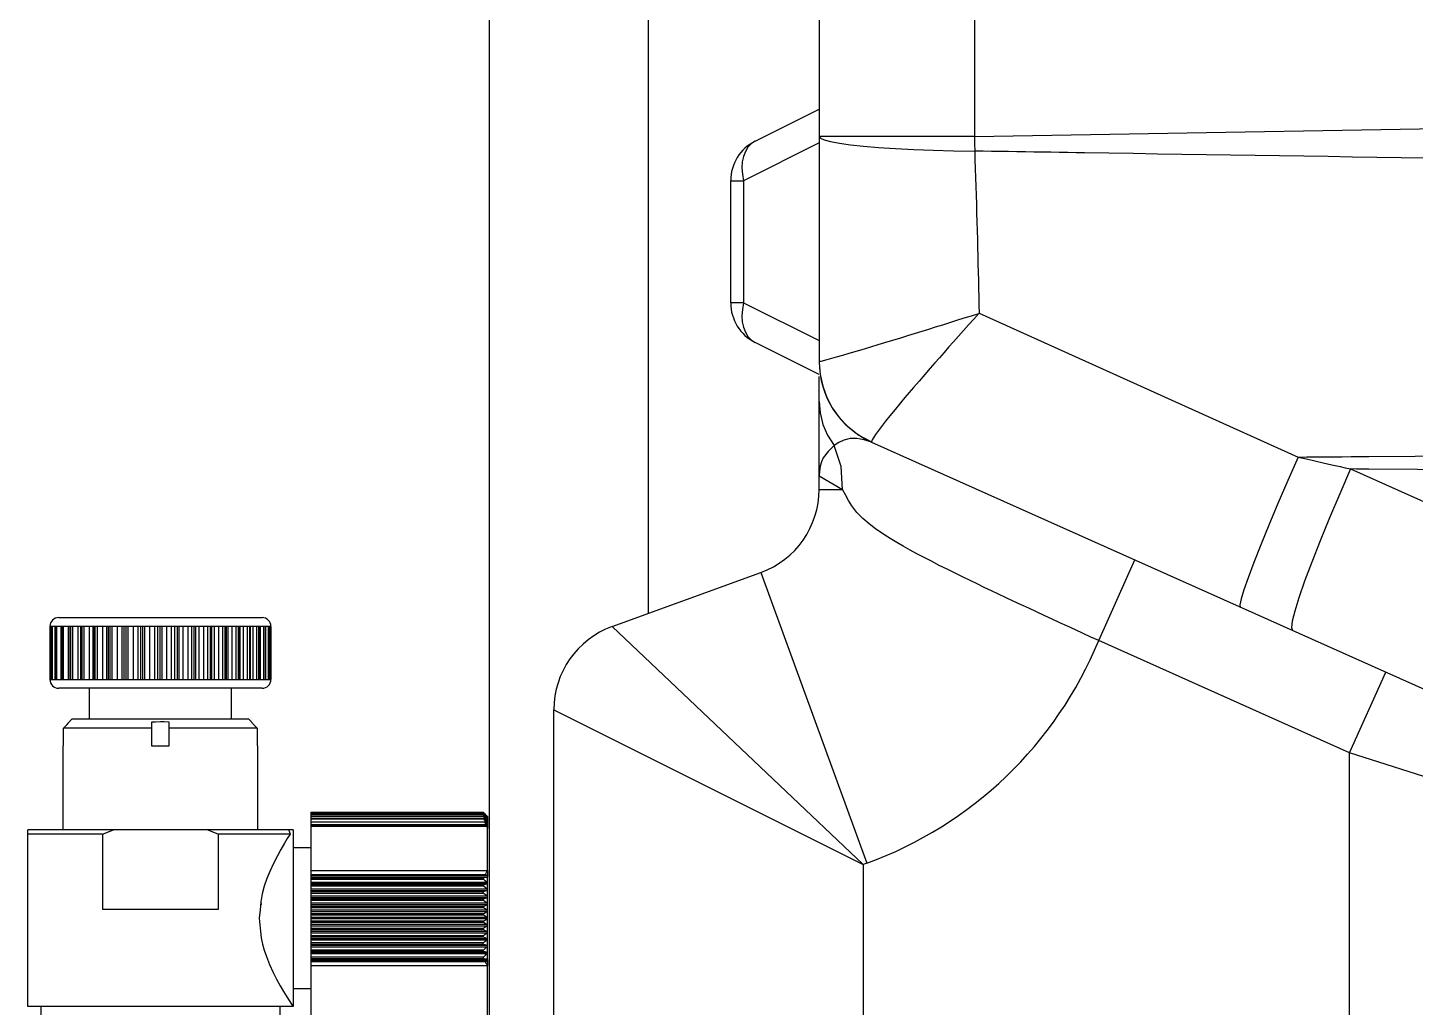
# Model space of a CAD drawing. Units: millimetres at full size. Extents: x -2744 to 2564, y -1956 to 1957.
# Drawn here: x 1939.1 to 2096, y -1516.8 to -1406 of the extents above; entities that cross this region are included whole.
import ezdxf

# ---------------------------------------------------------------- set-up
doc = ezdxf.new("R2010")
doc.units = ezdxf.units.MM
doc.header["$LTSCALE"] = 7
doc.layers.add('0-1_LY_1', color=7, linetype='Continuous')

msp = doc.modelspace()

# ---------------------------------------------------------------- linework, layer by layer
at = {"layer": '0-1_LY_1'}
for p, q in [((1991.277, -1078.232), (1991.277, -1520.232)), ((2009.277, -1472.257), (2009.277, -1129.232)), ((2021.341, -1418.85), (2028.577, -1415.232)), ((2028.577, -1418.305), (2028.577, -1443.751)), ((2018.577, -1423.322), (2020.041, -1423.322)), ((2018.577, -1437.142), (2018.577, -1423.322)), ((2020.041, -1437.142), (2018.577, -1437.142)), ((2028.577, -1445.232), (2021.341, -1441.614)), ((2028.577, -1458.23), (2028.577, -1445.47)), ((2088.677, -1455.925), (2124.228, -1471.829)), ((2028.577, -1458.23), (2031.213, -1458.23)), ((2060.199, -1475.334), (2064.283, -1466.206)), ((2005.157, -1473.756), (2021.997, -1467.627)), ((2021.997, -1467.627), (2033.968, -1500.516)), ((1942.577, -1472.732), (1965.577, -1472.732)), ((1966.577, -1473.732), (1941.577, -1473.732)), ((1941.581, -1473.732), (1941.581, -1479.732)), ((1941.667, -1473.732), (1941.667, -1479.732)), ((1941.725, -1479.732), (1941.725, -1473.732)), ((1941.725, -1473.732), (1941.725, -1479.732)), ((1941.845, -1473.732), (1941.845, -1479.732)), ((1942.164, -1479.732), (1942.164, -1473.732)), ((1942.173, -1473.732), (1942.173, -1479.732)), ((1942.324, -1473.732), (1942.324, -1479.732)), ((1942.823, -1473.732), (1942.823, -1479.732)), ((1942.885, -1479.732), (1942.885, -1473.732)), ((1942.914, -1473.732), (1942.914, -1479.732)), ((1943.092, -1473.732), (1943.092, -1479.732)), ((1943.645, -1473.732), (1943.645, -1479.732)), ((1943.869, -1479.732), (1943.869, -1473.732)), ((1943.929, -1473.732), (1943.929, -1479.732)), ((1944.131, -1473.732), (1944.131, -1479.732)), ((1944.724, -1473.732), (1944.724, -1479.732)), ((1945.058, -1473.732), (1945.058, -1479.732)), ((1945.093, -1473.732), (1945.093, -1479.732)), ((1945.195, -1473.732), (1945.195, -1479.732)), ((1945.415, -1473.732), (1945.415, -1479.732)), ((1946.033, -1473.732), (1946.033, -1479.732)), ((1946.43, -1473.732), (1946.43, -1479.732)), ((1946.537, -1473.732), (1946.537, -1479.732)), ((1946.68, -1473.732), (1946.68, -1479.732)), ((1946.912, -1473.732), (1946.912, -1479.732)), ((1947.54, -1473.732), (1947.54, -1479.732)), ((1947.991, -1473.732), (1947.991, -1479.732)), ((1948.167, -1473.732), (1948.167, -1479.732)), ((1948.346, -1473.732), (1948.346, -1479.732)), ((1948.586, -1473.732), (1948.586, -1479.732)), ((1949.208, -1473.732), (1949.208, -1479.732)), ((1949.702, -1473.732), (1949.702, -1479.732)), ((1949.942, -1473.732), (1949.942, -1479.732)), ((1950.154, -1473.732), (1950.154, -1479.732)), ((1950.395, -1473.732), (1950.395, -1479.732)), ((1950.996, -1473.732), (1950.996, -1479.732)), ((1951.521, -1473.732), (1951.521, -1479.732)), ((1951.819, -1473.732), (1951.819, -1479.732)), ((1952.058, -1473.732), (1952.058, -1479.732)), ((1952.294, -1473.732), (1952.294, -1479.732)), ((1952.859, -1473.732), (1952.859, -1479.732)), ((1953.402, -1473.732), (1953.402, -1479.732)), ((1953.751, -1473.732), (1953.751, -1479.732)), ((1954.012, -1473.732), (1954.012, -1479.732)), ((1954.237, -1473.732), (1954.237, -1479.732)), ((1954.753, -1473.732), (1954.753, -1479.732)), ((1955.3, -1473.732), (1955.3, -1479.732)), ((1955.692, -1473.732), (1955.692, -1479.732)), ((1955.968, -1473.732), (1955.968, -1479.732)), ((1956.177, -1473.732), (1956.177, -1479.732)), ((1956.63, -1473.732), (1956.63, -1479.732)), ((1957.168, -1473.732), (1957.168, -1479.732)), ((1957.593, -1473.732), (1957.593, -1479.732)), ((1957.877, -1473.732), (1957.877, -1479.732)), ((1958.065, -1473.732), (1958.065, -1479.732)), ((1958.444, -1473.732), (1958.444, -1479.732)), ((1958.96, -1473.732), (1958.96, -1479.732)), ((1959.407, -1473.732), (1959.407, -1479.732)), ((1959.692, -1473.732), (1959.692, -1479.732)), ((1959.854, -1473.732), (1959.854, -1479.732)), ((1960.151, -1473.732), (1960.151, -1479.732)), ((1960.632, -1473.732), (1960.632, -1479.732)), ((1961.09, -1473.732), (1961.09, -1479.732)), ((1961.369, -1473.732), (1961.369, -1479.732)), ((1961.501, -1473.732), (1961.501, -1479.732)), ((1961.708, -1473.732), (1961.708, -1479.732)), ((1962.142, -1473.732), (1962.142, -1479.732)), ((1962.6, -1473.732), (1962.6, -1479.732)), ((1962.867, -1473.732), (1962.867, -1479.732)), ((1962.966, -1473.732), (1962.966, -1479.732)), ((1963.077, -1473.732), (1963.077, -1479.732)), ((1963.453, -1473.732), (1963.453, -1479.732)), ((1963.901, -1473.732), (1963.901, -1479.732)), ((1964.148, -1473.732), (1964.148, -1479.732)), ((1964.211, -1473.732), (1964.211, -1479.732)), ((1964.225, -1473.732), (1964.225, -1479.732)), ((1964.534, -1473.732), (1964.534, -1479.732)), ((1964.959, -1473.732), (1964.959, -1479.732)), ((1965.181, -1473.732), (1965.181, -1479.732)), ((1965.212, -1473.732), (1965.212, -1479.732)), ((1965.357, -1473.732), (1965.357, -1479.732)), ((1965.75, -1473.732), (1965.75, -1479.732)), ((1965.941, -1473.732), (1965.941, -1479.732)), ((1965.95, -1473.732), (1965.95, -1479.732)), ((1966.253, -1473.732), (1966.253, -1479.732)), ((1966.409, -1473.732), (1966.409, -1479.732)), ((1966.409, -1473.732), (1966.409, -1479.732)), ((1966.456, -1473.732), (1966.456, -1479.732)), ((1966.573, -1473.732), (1966.573, -1479.732)), ((2005.157, -1473.756), (2033.577, -1500.658)), ((2088.577, -1488.029), (2060.199, -1475.334)), ((1941.577, -1479.732), (1966.577, -1479.732)), ((2088.577, -1488.029), (2092.66, -1478.901)), ((1965.577, -1480.732), (1942.577, -1480.732)), ((1946.077, -1484.232), (1946.077, -1480.732)), ((1962.077, -1480.732), (1962.077, -1484.232)), ((1943.774, -1484.535), (1944.077, -1484.232)), ((1964.077, -1484.232), (1944.077, -1484.232)), ((1964.077, -1484.232), (1964.38, -1484.535)), ((1998.577, -1520.232), (1998.577, -1483.153)), ((1998.577, -1483.153), (2033.577, -1500.658)), ((1943.122, -1487.232), (1943.122, -1485.232)), ((1953.077, -1485.232), (1943.122, -1485.232)), ((1953.077, -1485.232), (1953.077, -1487.232)), ((1955.077, -1487.232), (1955.077, -1485.232)), ((1965.031, -1485.232), (1955.077, -1485.232)), ((1943.077, -1496.732), (1943.077, -1487.232)), ((1943.077, -1487.232), (1943.122, -1487.232)), ((1953.077, -1487.232), (1955.077, -1487.232)), ((1965.077, -1487.232), (1965.077, -1496.732)), ((2088.577, -1520.232), (2088.577, -1488.029)), ((2123.577, -1499.213), (2088.577, -1488.029)), ((1971.077, -1494.732), (1990.577, -1494.732)), ((1971.077, -1494.732), (1971.077, -1518.732)), ((1971.077, -1494.761), (1990.577, -1494.761)), ((1990.627, -1494.818), (1971.077, -1494.818)), ((1971.077, -1494.848), (1990.578, -1494.848)), ((1990.627, -1494.911), (1971.077, -1494.911)), ((1971.077, -1494.992), (1990.579, -1494.992)), ((1990.627, -1495.062), (1971.077, -1495.062)), ((1971.077, -1495.193), (1990.581, -1495.193)), ((1990.627, -1495.269), (1971.077, -1495.269)), ((1971.077, -1495.45), (1990.583, -1495.45)), ((1990.592, -1494.747), (1990.577, -1494.732)), ((1990.581, -1495.193), (1990.596, -1495.199)), ((1990.583, -1495.45), (1990.596, -1495.454)), ((1990.627, -1494.783), (1990.592, -1494.747)), ((1990.596, -1495.199), (1990.627, -1495.222)), ((1990.596, -1495.454), (1990.627, -1495.474)), ((1991.029, -1495.345), (1990.995, -1495.345)), ((1991.045, -1495.363), (1991.029, -1495.345)), ((1969.077, -1496.732), (1939.077, -1496.732)), ((1939.077, -1516.732), (1939.077, -1496.732)), ((1947.527, -1497.232), (1948.777, -1496.732)), ((1960.627, -1497.232), (1959.377, -1496.732)), ((1969.077, -1496.732), (1969.077, -1516.732)), ((1990.627, -1495.533), (1971.077, -1495.533)), ((1990.736, -1495.855), (1971.077, -1495.855)), ((1971.077, -1496.144), (1990.881, -1496.144)), ((1990.982, -1496.361), (1971.077, -1496.361)), ((1991.029, -1495.723), (1990.959, -1495.723)), ((1991.029, -1495.507), (1990.978, -1495.507)), ((1991.051, -1495.533), (1991.029, -1495.507)), ((1991.056, -1495.756), (1991.029, -1495.723)), ((1991.077, -1495.574), (1991.051, -1495.533)), ((1991.07, -1495.777), (1991.056, -1495.756)), ((1991.067, -1496.406), (1991.077, -1496.396)), ((1991.069, -1496.077), (1991.077, -1496.069)), ((1991.077, -1495.795), (1991.07, -1495.777)), ((1991.077, -1501.326), (1991.077, -1496.582)), ((1947.527, -1497.232), (1939.077, -1497.232)), ((1947.527, -1497.232), (1947.527, -1505.732)), ((1960.627, -1497.232), (1960.627, -1505.732)), ((1969.077, -1498.732), (1971.077, -1498.732)), ((1971.077, -1501.326), (1991.077, -1501.326)), ((1991.055, -1501.378), (1971.077, -1501.378)), ((2033.968, -1500.516), (2033.577, -1500.658)), ((2033.577, -1500.658), (2033.577, -1520.232)), ((1971.077, -1501.799), (1990.864, -1501.799)), ((1991.029, -1501.957), (1971.077, -1501.957)), ((1991.029, -1502.113), (1971.077, -1502.113)), ((1990.675, -1502.168), (1971.077, -1502.168)), ((1971.077, -1502.304), (1990.6, -1502.304)), ((1990.627, -1502.336), (1971.077, -1502.336)), ((1991.029, -1502.703), (1971.077, -1502.703)), ((1991.029, -1502.863), (1971.077, -1502.863)), ((1990.627, -1502.957), (1971.077, -1502.957)), ((1990.627, -1503.122), (1971.077, -1503.122)), ((1991.077, -1511.41), (1991.077, -1502.055)), ((1991.029, -1503.467), (1971.077, -1503.467)), ((1991.029, -1503.631), (1971.077, -1503.631)), ((1990.627, -1503.757), (1971.077, -1503.757)), ((1990.627, -1503.926), (1971.077, -1503.926)), ((1991.029, -1504.248), (1971.077, -1504.248)), ((1991.029, -1504.414), (1971.077, -1504.414)), ((1990.627, -1504.571), (1971.077, -1504.571)), ((1990.627, -1504.743), (1971.077, -1504.743)), ((1960.627, -1505.732), (1947.527, -1505.732)), ((1991.029, -1505.041), (1971.077, -1505.041)), ((1991.029, -1505.209), (1971.077, -1505.209)), ((1990.627, -1505.397), (1971.077, -1505.397)), ((1990.627, -1505.569), (1971.077, -1505.569)), ((1991.029, -1505.842), (1971.077, -1505.842)), ((1991.029, -1506.011), (1971.077, -1506.011)), ((1990.627, -1506.228), (1971.077, -1506.228)), ((1990.627, -1506.402), (1971.077, -1506.402)), ((1991.029, -1506.647), (1971.077, -1506.647)), ((1991.029, -1506.817), (1971.077, -1506.817)), ((1990.627, -1507.062), (1971.077, -1507.062)), ((1990.627, -1507.236), (1971.077, -1507.236)), ((1991.029, -1507.453), (1971.077, -1507.453)), ((1991.029, -1507.622), (1971.077, -1507.622)), ((1990.627, -1507.895), (1971.077, -1507.895)), ((1990.627, -1508.068), (1971.077, -1508.068)), ((1991.029, -1508.255), (1971.077, -1508.255)), ((1991.029, -1508.423), (1971.077, -1508.423)), ((1990.627, -1508.721), (1971.077, -1508.721)), ((1990.627, -1508.893), (1971.077, -1508.893)), ((1991.029, -1509.05), (1971.077, -1509.05)), ((1991.029, -1509.216), (1971.077, -1509.216)), ((1990.627, -1509.539), (1971.077, -1509.539)), ((1990.627, -1509.707), (1971.077, -1509.707)), ((1991.029, -1509.833), (1971.077, -1509.833)), ((1991.029, -1509.997), (1971.077, -1509.997)), ((1990.627, -1510.342), (1971.077, -1510.342)), ((1990.627, -1510.507), (1971.077, -1510.507)), ((1991.029, -1510.602), (1971.077, -1510.602)), ((1991.029, -1510.762), (1971.077, -1510.762)), ((1990.627, -1511.128), (1971.077, -1511.128)), ((1990.6, -1511.16), (1971.077, -1511.16)), ((1971.077, -1511.296), (1990.675, -1511.296)), ((1991.029, -1511.351), (1971.077, -1511.351)), ((1991.029, -1511.507), (1971.077, -1511.507)), ((1991.077, -1512.138), (1971.077, -1512.138)), ((1991.077, -1518.232), (1991.077, -1512.138)), ((1971.077, -1514.732), (1969.077, -1514.732)), ((1969.077, -1516.732), (1939.077, -1516.732)), ((1940.577, -1517.732), (1940.577, -1516.732)), ((1967.577, -1516.732), (1967.577, -1517.732))]:
    msp.add_line(p, q, dxfattribs=at)
for points in [[(2028.577, -1388.322), (2028.577, -1443.75), (2028.808, -1443.725), (2029.486, -1443.554), (2030.019, -1443.403), (2030.551, -1443.257), (2031.268, -1443.052), (2031.984, -1442.84), (2032.909, -1442.565), (2033.834, -1442.289), (2034.554, -1442.072), (2035.275, -1441.854), (2035.995, -1441.635), (2036.911, -1441.355), (2037.828, -1441.074), (2038.744, -1440.793), (2039.495, -1440.561), (2040.245, -1440.329), (2040.996, -1440.096), (2041.746, -1439.863), (2042.552, -1439.612), (2043.357, -1439.36), (2044.162, -1439.108), (2044.99, -1438.848), (2045.818, -1438.588), (2046.645, -1438.327), (2046.673, -1438.318)], [(2046.139, -1388.322), (2046.139, -1418.305), (2116.141, -1417.115)], [(2046.139, -1418.305), (2028.577, -1418.305), (2028.723, -1418.507), (2029.158, -1418.706), (2029.876, -1418.899), (2030.867, -1419.083), (2032.116, -1419.257), (2033.606, -1419.416), (2035.313, -1419.559), (2037.214, -1419.684), (2039.28, -1419.789), (2041.482, -1419.872), (2043.788, -1419.932), (2046.163, -1419.968), (2046.176, -1419.968)], [(2046.139, -1418.305), (2046.156, -1419.137), (2046.176, -1419.968)], [(2021.341, -1418.85), (2020.904, -1419.136), (2020.533, -1419.524), (2020.236, -1420.005), (2020.02, -1420.566), (2019.89, -1421.194), (2019.85, -1421.874), (2019.901, -1422.589), (2020.041, -1423.322)], [(2028.577, -1419.054), (2020.041, -1423.322), (2020.041, -1437.142), (2028.577, -1441.41)], [(2046.176, -1419.968), (2046.207, -1420.967), (2046.237, -1421.965), (2046.268, -1422.964), (2046.299, -1423.962), (2046.33, -1424.961), (2046.36, -1425.959), (2046.39, -1426.958), (2046.419, -1427.956), (2046.447, -1428.955), (2046.474, -1429.953), (2046.498, -1430.883), (2046.521, -1431.812), (2046.544, -1432.741), (2046.566, -1433.671), (2046.587, -1434.6), (2046.608, -1435.53), (2046.629, -1436.459), (2046.651, -1437.388), (2046.673, -1438.318), (2082.752, -1454.578)], [(2050.002, -1420.031), (2049.046, -1420.015), (2048.089, -1420), (2047.133, -1419.984), (2046.176, -1419.968)], [(2097.144, -1420.764), (2094.392, -1420.724), (2091.639, -1420.683), (2088.886, -1420.642), (2086.134, -1420.601), (2083.381, -1420.559), (2080.629, -1420.517), (2077.877, -1420.475), (2075.124, -1420.432), (2072.372, -1420.389), (2069.619, -1420.346), (2066.867, -1420.303), (2064.114, -1420.259), (2061.362, -1420.215), (2058.609, -1420.171), (2057.653, -1420.155), (2056.697, -1420.14), (2055.74, -1420.124), (2054.784, -1420.109), (2053.827, -1420.093), (2052.871, -1420.078), (2051.915, -1420.062), (2050.958, -1420.046), (2050.002, -1420.031)], [(2020.041, -1437.142), (2019.901, -1437.875), (2019.85, -1438.59), (2019.89, -1439.27), (2020.02, -1439.898), (2020.236, -1440.459), (2020.533, -1440.94), (2020.904, -1441.328), (2021.341, -1441.614)], [(2046.673, -1438.318), (2046.653, -1438.339), (2046.072, -1438.983), (2045.492, -1439.628), (2044.913, -1440.274), (2044.35, -1440.903), (2043.789, -1441.534), (2043.228, -1442.165), (2042.707, -1442.754), (2042.187, -1443.344), (2041.668, -1443.935), (2041.15, -1444.527), (2040.519, -1445.251), (2039.89, -1445.978), (2039.264, -1446.706), (2038.773, -1447.28), (2038.284, -1447.857), (2037.798, -1448.435), (2037.178, -1449.181), (2036.561, -1449.931), (2036.085, -1450.517), (2035.624, -1451.11), (2035.292, -1451.559), (2034.952, -1452.009), (2034.56, -1452.614), (2034.486, -1452.874), (2034.493, -1452.879), (2117.66, -1490.085)], [(2028.577, -1443.75), (2028.577, -1443.835), (2028.578, -1443.919), (2028.691, -1445.255), (2028.981, -1446.565), (2029.444, -1447.823), (2030.071, -1449.008), (2030.851, -1450.099), (2031.77, -1451.075), (2033.054, -1452.086), (2034.486, -1452.874)], [(2028.577, -1448.278), (2028.686, -1449.593), (2029.01, -1450.879), (2029.542, -1452.108), (2030.272, -1453.254)], [(2034.493, -1452.879), (2033.683, -1452.647), (2032.861, -1452.469), (2032.1, -1452.468), (2031.366, -1452.652), (2030.811, -1452.936), (2030.272, -1453.254)], [(2030.272, -1453.254), (2029.619, -1453.936), (2029.043, -1454.668), (2028.836, -1455.125), (2028.698, -1455.613), (2028.608, -1456.155), (2028.577, -1456.702), (2028.577, -1456.713), (2031.213, -1458.23)], [(2031.213, -1458.23), (2031.059, -1455.652), (2030.272, -1453.254)], [(2082.752, -1454.578), (2081.583, -1457.247), (2080.475, -1459.829), (2079.452, -1462.269), (2078.535, -1464.512), (2077.746, -1466.51), (2077.101, -1468.219), (2076.614, -1469.602), (2076.296, -1470.629), (2076.154, -1471.278), (2076.192, -1471.533)], [(2082.752, -1454.578), (2083.751, -1454.57), (2084.749, -1454.562), (2085.747, -1454.555), (2086.745, -1454.547), (2087.744, -1454.539), (2088.742, -1454.531), (2089.74, -1454.523), (2090.739, -1454.515), (2095.981, -1454.474), (2101.223, -1454.432), (2106.466, -1454.391), (2111.708, -1454.35), (2116.951, -1454.308), (2122.193, -1454.266), (2127.436, -1454.225), (2132.678, -1454.183), (2137.92, -1454.142), (2143.163, -1454.1), (2148.405, -1454.058), (2153.648, -1454.017), (2158.89, -1453.975), (2164.133, -1453.934), (2169.375, -1453.892)], [(2082.752, -1454.578), (2083.702, -1454.794), (2084.652, -1455.01), (2085.602, -1455.226), (2086.552, -1455.442), (2087.502, -1455.658), (2088.09, -1455.791), (2088.677, -1455.925)], [(2088.677, -1455.925), (2087.452, -1458.723), (2086.294, -1461.456), (2085.23, -1464.058), (2084.285, -1466.467), (2083.481, -1468.628), (2082.838, -1470.489), (2082.371, -1472.006), (2082.09, -1473.144), (2082.002, -1473.874), (2082.11, -1474.181)], [(2176.663, -1456.606), (2175.91, -1456.6), (2175.157, -1456.594), (2174.404, -1456.588), (2173.65, -1456.582), (2168.122, -1456.54), (2162.595, -1456.497), (2157.067, -1456.454), (2151.539, -1456.411), (2146.011, -1456.368), (2140.483, -1456.326), (2134.955, -1456.283), (2129.427, -1456.24), (2123.899, -1456.197), (2118.371, -1456.154), (2112.843, -1456.112), (2107.315, -1456.069), (2101.787, -1456.026), (2096.26, -1455.983), (2090.732, -1455.941), (2090.047, -1455.935), (2089.362, -1455.93), (2088.677, -1455.925)], [(2060.199, -1475.334), (2059.321, -1474.93), (2058.442, -1474.526), (2057.563, -1474.122), (2056.684, -1473.718), (2055.805, -1473.314), (2054.927, -1472.908), (2054.049, -1472.502), (2053.171, -1472.095), (2052.294, -1471.687), (2051.418, -1471.277), (2050.542, -1470.867), (2049.666, -1470.455), (2048.863, -1470.076), (2048.061, -1469.695), (2047.259, -1469.313), (2046.458, -1468.93), (2045.658, -1468.544), (2044.859, -1468.156), (2043.961, -1467.717), (2043.064, -1467.273), (2042.171, -1466.825), (2041.28, -1466.371), (2040.392, -1465.911), (2039.624, -1465.506), (2038.86, -1465.092), (2038.102, -1464.669), (2037.35, -1464.235), (2036.607, -1463.786), (2035.77, -1463.253), (2034.955, -1462.688), (2034.225, -1462.125), (2033.529, -1461.518), (2032.856, -1460.832), (2032.264, -1460.079), (2031.892, -1459.477), (2031.553, -1458.854), (2031.213, -1458.23)], [(1943.122, -1485.232), (1943.494, -1484.862), (1943.777, -1484.58)], [(1955.077, -1484.58), (1954.516, -1484.541), (1954.077, -1484.532), (1953.518, -1484.547), (1953.077, -1484.58), (1953.077, -1484.94), (1953.077, -1485.232)], [(1955.077, -1485.232), (1955.077, -1484.862), (1955.077, -1484.58)], [(1964.377, -1484.58), (1964.738, -1484.94), (1965.031, -1485.232)], [(1965.031, -1485.232), (1965.031, -1487.232), (1965.077, -1487.232)], [(1990.577, -1494.732), (1991.077, -1495.232), (1991.077, -1496.582)], [(1991.029, -1495.239), (1990.806, -1495.004), (1990.627, -1494.818), (1990.589, -1494.777), (1990.577, -1494.761), (1990.596, -1494.776), (1990.627, -1494.806)], [(1990.627, -1494.911), (1990.589, -1494.868), (1990.577, -1494.849), (1990.596, -1494.86), (1990.627, -1494.887), (1990.828, -1495.071), (1991.029, -1495.257)], [(1991.029, -1495.507), (1990.806, -1495.259), (1990.627, -1495.062), (1990.589, -1495.016), (1990.577, -1494.994), (1990.596, -1495.001), (1990.627, -1495.026), (1990.854, -1495.222), (1991.029, -1495.375)], [(1990.627, -1495.269), (1990.589, -1495.222), (1990.577, -1495.197), (1990.581, -1495.193)], [(1991.029, -1495.993), (1990.806, -1495.737), (1990.627, -1495.533), (1990.589, -1495.484), (1990.577, -1495.456), (1990.583, -1495.45)], [(1990.627, -1494.783), (1990.707, -1494.863), (1990.786, -1494.943), (1990.908, -1495.066), (1991.029, -1495.189)], [(1990.627, -1494.806), (1990.697, -1494.873), (1990.767, -1494.941)], [(1990.627, -1494.911), (1990.828, -1495.128), (1991.029, -1495.345)], [(1990.627, -1495.222), (1990.854, -1495.405), (1991.029, -1495.548)], [(1990.627, -1495.269), (1990.828, -1495.496), (1991.029, -1495.723)], [(1990.627, -1495.474), (1990.854, -1495.644), (1991.029, -1495.776)], [(1990.767, -1494.941), (1990.898, -1495.067), (1991.029, -1495.195)], [(1991.077, -1495.295), (1991.059, -1495.271), (1991.029, -1495.239), (1991.01, -1495.239)], [(1991.077, -1495.239), (1991.059, -1495.219), (1991.029, -1495.189), (1991.023, -1495.189)], [(1991.029, -1495.195), (1991.065, -1495.229), (1991.077, -1495.239)], [(1991.029, -1495.257), (1991.065, -1495.288), (1991.077, -1495.295)], [(1991.029, -1495.375), (1991.065, -1495.403), (1991.077, -1495.407)], [(1991.077, -1495.407), (1991.059, -1495.379), (1991.045, -1495.363)], [(1968.577, -1496.732), (1968.626, -1496.887), (1968.748, -1497.232), (1960.627, -1497.232)], [(1991.077, -1496.396), (1991.059, -1496.354), (1991.029, -1496.316), (1971.077, -1496.316)], [(1990.736, -1495.855), (1990.81, -1495.999), (1990.881, -1496.144)], [(1990.736, -1495.855), (1990.883, -1495.956), (1991.029, -1496.057), (1991.069, -1496.077)], [(1991.029, -1496.316), (1990.947, -1496.22), (1990.881, -1496.144)], [(1991.077, -1496.069), (1991.059, -1496.031), (1991.029, -1495.993), (1990.937, -1495.993)], [(1990.982, -1496.361), (1991.008, -1496.378), (1991.029, -1496.391), (1991.067, -1496.406)], [(1990.982, -1496.361), (1991.03, -1496.471), (1991.077, -1496.582)], [(1991.029, -1495.548), (1991.065, -1495.574), (1991.077, -1495.574)], [(1991.029, -1495.776), (1991.065, -1495.798), (1991.077, -1495.795)], [(1968.748, -1497.232), (1968.429, -1497.738), (1968.114, -1498.245), (1967.698, -1498.948), (1967.305, -1499.662), (1966.86, -1500.54), (1966.448, -1501.435), (1966.108, -1502.262), (1965.816, -1503.105), (1965.594, -1503.966), (1965.449, -1504.882), (1965.353, -1505.807), (1965.257, -1506.732), (1965.32, -1507.481), (1965.383, -1508.23), (1965.48, -1508.974), (1965.629, -1509.675), (1965.828, -1510.367), (1966.062, -1511.048), (1966.425, -1511.969), (1966.83, -1512.87), (1967.218, -1513.641), (1967.633, -1514.398), (1967.997, -1515.024), (1968.373, -1515.642), (1968.888, -1516.448), (1969.077, -1516.732)], [(1990.864, -1501.799), (1990.975, -1501.562), (1991.055, -1501.378)], [(1991.055, -1501.378), (1991.072, -1501.357), (1991.077, -1501.326)], [(1991.077, -1501.326), (1991.077, -1501.733), (1991.077, -1502.055)], [(1991.077, -1503.562), (1991.059, -1503.502), (1991.029, -1503.467), (1990.806, -1503.275), (1990.627, -1503.122), (1990.589, -1503.073), (1990.577, -1503.024), (1990.596, -1502.974), (1990.627, -1502.957), (1990.854, -1502.904), (1991.029, -1502.863)], [(1990.6, -1502.304), (1990.642, -1502.228), (1990.675, -1502.168)], [(1991.077, -1502.799), (1991.059, -1502.739), (1991.029, -1502.703), (1990.806, -1502.499), (1990.627, -1502.336), (1990.611, -1502.319), (1990.6, -1502.304)], [(1991.029, -1502.113), (1990.852, -1502.14), (1990.675, -1502.168)], [(1991.077, -1502.055), (1991.059, -1501.995), (1991.029, -1501.957), (1990.937, -1501.869), (1990.864, -1501.799)], [(1991.029, -1502.113), (1991.065, -1502.093), (1991.077, -1502.055)], [(1991.029, -1502.863), (1991.065, -1502.839), (1991.077, -1502.799)], [(1990.577, -1503.829), (1990.596, -1503.776), (1990.627, -1503.757)], [(1990.627, -1503.926), (1990.589, -1503.879), (1990.577, -1503.829)], [(1991.077, -1505.132), (1991.059, -1505.072), (1991.029, -1505.041), (1990.806, -1504.875), (1990.627, -1504.743), (1990.589, -1504.698), (1990.577, -1504.648), (1990.596, -1504.594), (1990.627, -1504.571)], [(1991.029, -1503.631), (1990.828, -1503.694), (1990.627, -1503.757)], [(1991.077, -1504.341), (1991.059, -1504.281), (1991.029, -1504.248), (1990.806, -1504.068), (1990.627, -1503.926)], [(1991.029, -1504.414), (1990.828, -1504.493), (1990.627, -1504.571)], [(1991.029, -1503.631), (1991.065, -1503.604), (1991.077, -1503.562)], [(1991.029, -1504.414), (1991.065, -1504.384), (1991.077, -1504.341)], [(1990.577, -1505.478), (1990.596, -1505.421), (1990.627, -1505.397)], [(1990.627, -1505.569), (1990.589, -1505.527), (1990.577, -1505.478)], [(1991.077, -1506.732), (1991.059, -1506.675), (1991.029, -1506.647), (1990.806, -1506.51), (1990.627, -1506.402), (1990.589, -1506.362), (1990.577, -1506.313), (1990.596, -1506.255), (1990.627, -1506.228), (1990.854, -1506.106), (1991.029, -1506.011)], [(1990.627, -1505.397), (1990.854, -1505.291), (1991.029, -1505.209)], [(1991.077, -1505.93), (1991.059, -1505.871), (1991.029, -1505.842), (1990.806, -1505.69), (1990.627, -1505.569)], [(1991.029, -1505.209), (1991.065, -1505.176), (1991.077, -1505.132)], [(1991.029, -1506.011), (1991.065, -1505.976), (1991.077, -1505.93)], [(1990.577, -1507.151), (1990.596, -1507.091), (1990.627, -1507.062)], [(1990.627, -1507.236), (1990.589, -1507.199), (1990.577, -1507.151)], [(1990.577, -1507.986), (1990.596, -1507.926), (1990.627, -1507.895)], [(1990.627, -1508.068), (1990.589, -1508.033), (1990.577, -1507.986)], [(1990.627, -1507.062), (1990.854, -1506.924), (1991.029, -1506.817)], [(1991.077, -1507.534), (1991.059, -1507.478), (1991.029, -1507.453), (1990.806, -1507.332), (1990.627, -1507.236)], [(1991.029, -1507.622), (1990.828, -1507.759), (1990.627, -1507.895)], [(1991.029, -1506.817), (1991.065, -1506.779), (1991.077, -1506.732)], [(1991.029, -1507.622), (1991.065, -1507.582), (1991.077, -1507.534)], [(1991.077, -1509.123), (1991.059, -1509.071), (1991.029, -1509.05), (1990.806, -1508.962), (1990.627, -1508.893), (1990.589, -1508.861), (1990.577, -1508.816), (1990.596, -1508.754), (1990.627, -1508.721)], [(1990.577, -1509.635), (1990.596, -1509.573), (1990.627, -1509.539)], [(1991.077, -1508.333), (1991.059, -1508.278), (1991.029, -1508.255), (1990.806, -1508.151), (1990.627, -1508.068)], [(1991.029, -1508.423), (1990.828, -1508.573), (1990.627, -1508.721)], [(1991.029, -1509.216), (1990.828, -1509.378), (1990.627, -1509.539)], [(1991.029, -1508.423), (1991.065, -1508.381), (1991.077, -1508.333)], [(1991.029, -1509.216), (1991.065, -1509.171), (1991.077, -1509.123)], [(1990.627, -1509.707), (1990.589, -1509.679), (1990.577, -1509.635)], [(1991.077, -1510.665), (1991.059, -1510.618), (1991.029, -1510.602), (1990.806, -1510.549), (1990.627, -1510.507), (1990.589, -1510.482), (1990.577, -1510.44), (1990.596, -1510.378), (1990.627, -1510.342)], [(1990.6, -1511.16), (1990.614, -1511.141), (1990.627, -1511.128)], [(1990.675, -1511.296), (1990.633, -1511.22), (1990.6, -1511.16)], [(1991.077, -1509.902), (1991.059, -1509.852), (1991.029, -1509.833), (1990.806, -1509.763), (1990.627, -1509.707)], [(1991.029, -1509.997), (1990.828, -1510.17), (1990.627, -1510.342)], [(1991.029, -1510.762), (1990.828, -1510.945), (1990.627, -1511.128)], [(1991.029, -1509.997), (1991.065, -1509.95), (1991.077, -1509.902)], [(1991.029, -1510.762), (1991.065, -1510.713), (1991.077, -1510.665)], [(1971.077, -1512.086), (1991.055, -1512.086), (1990.952, -1511.851), (1990.864, -1511.665), (1971.077, -1511.665)], [(1990.675, -1511.296), (1990.852, -1511.324), (1991.029, -1511.351)], [(1990.864, -1511.665), (1990.957, -1511.576), (1991.029, -1511.507)], [(1991.077, -1511.41), (1991.059, -1511.364), (1991.029, -1511.351)], [(1991.029, -1511.507), (1991.065, -1511.457), (1991.077, -1511.41)], [(1991.077, -1512.138), (1991.069, -1512.101), (1991.055, -1512.086)], [(1991.077, -1511.41), (1991.077, -1511.819), (1991.077, -1512.138)]]:
    msp.add_lwpolyline(points, dxfattribs=at)
for centre, radius, start, end in [((2023.577, -1423.322), 5, 116.56505, 180), ((2023.577, -1437.142), 5, 180, 243.43495), ((2038.577, -1443.751), 10, 180, 245.89776), ((2018.577, -1458.23), 10, 290, 0), ((1942.577, -1473.732), 1, 90, 180), ((1965.577, -1473.732), 1, 0, 90), ((2008.577, -1483.153), 10, 110, 180), ((2018.577, -1458.23), 45, 290, 337.6606), ((1942.577, -1479.732), 1, 180, 270), ((1965.577, -1479.732), 1, 270, 0), ((1965.564, -1505.118), 0.1, 129.64028, 246.35972)]:
    msp.add_arc(centre, radius, start, end, dxfattribs=at)

doc.saveas('drawing.dxf')
